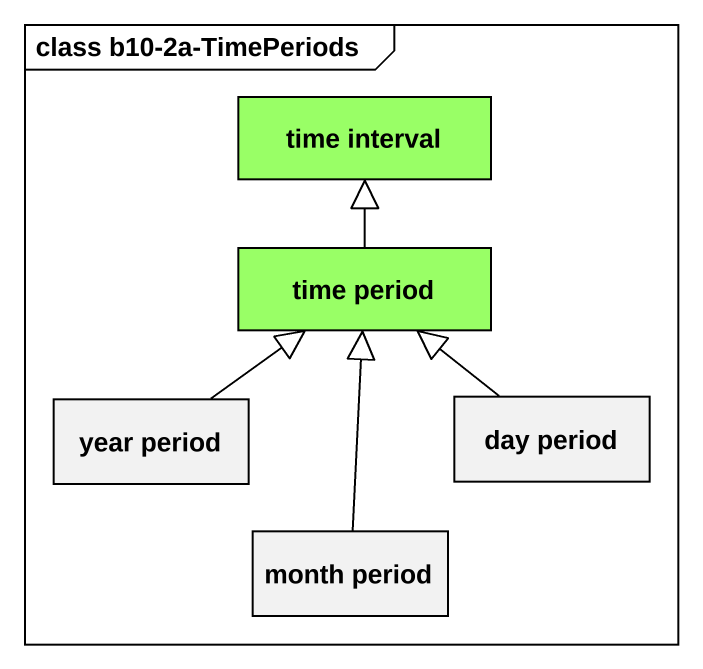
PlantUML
@startuml
mainframe class b10-2a-TimePeriods
hide circle
hide empty members
class "time interval" as time_interval #99FF66
class "time period" as time_period #99FF66
class "year period" as year_period
class "day period" as day_period
class "month period" as month_period
time_period -up-|> time_interval
year_period -up-|> time_period
day_period -up-|> time_period
month_period -up-|> time_period
@enduml
